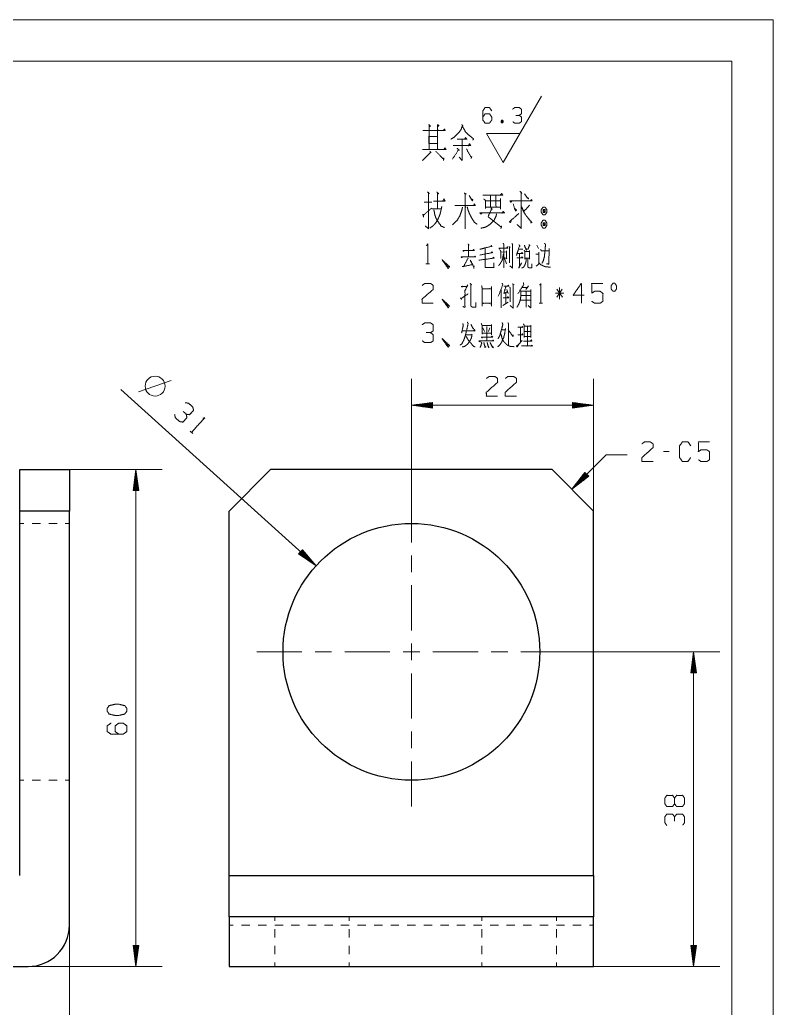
# Model space of a CAD drawing. Header units: millimetres. Extents: x 0 to 210, y 0 to 297.
# Drawn here: x 119 to 210, y 177.6 to 297 of the extents above; entities that cross this region are included whole.
import ezdxf

# ---------------------------------------------------------------- set-up
doc = ezdxf.new("R2010")
doc.units = ezdxf.units.MM
doc.layers.add('101', color=7, linetype='Continuous', true_color=0xffffff)

msp = doc.modelspace()

# ---------------------------------------------------------------- linework, layer by layer
at = {"layer": '101', "color": 133, "linetype": 'Continuous', "lineweight": 18}
for p, q in [((210, 297), (0, 297)), ((210, 0), (210, 297)), ((205, 292), (25, 292)), ((205, 5), (205, 292))]:
    msp.add_line(p, q, dxfattribs=at)
at = {"layer": '101', "color": 43, "linetype": 'Continuous', "lineweight": 18}
for p, q in [((177.39, 279.78), (182.01, 287.78)), ((177.21, 284.87), (177.34, 284.54)), ((177.39, 279.78), (175.37, 283.28)), ((175.37, 283.28), (179.41, 283.28))]:
    msp.add_line(p, q, dxfattribs=at)
at = {"layer": '101', "color": 72, "linetype": 'Continuous', "lineweight": 18}
for p, q in [((167.87, 274.98), (168.77, 274.98)), ((168.77, 274.19), (169.91, 274.19)), ((178.44, 269.99), (178.58, 269.84)), ((181.47, 269.77), (181.68, 269.37)), ((177.15, 268.94), (177.82, 268.97)), ((178.1, 269.64), (178.25, 269.49)), ((178.16, 269.54), (178.16, 267.67)), ((181.33, 268.69), (181.65, 268.69)), ((168.08, 267.54), (168.5, 267.54)), ((177.5, 268.32), (177.82, 267.54)), ((178.48, 265.11), (178.72, 265.03)), ((177.15, 264.38), (177.15, 262.21)), ((177.72, 264.01), (177.72, 262.73)), ((177.84, 264.43), (178.02, 263.93)), ((179.69, 264.68), (180.38, 264.68)), ((180.47, 264.88), (180.13, 264.41)), ((184.72, 263.98), (183.71, 263.98)), ((183.89, 264.46), (184.56, 263.51)), ((184.54, 264.46), (183.89, 263.51)), ((184.21, 263.26), (184.21, 264.68)), ((177.34, 262.48), (178, 262.91)), ((179.55, 263.16), (180.66, 263.16)), ((179.59, 263.71), (180.68, 263.71)), ((181.74, 262.78), (182.16, 262.78)), ((174.87, 260.07), (175.97, 260.07)), ((174.89, 259.17), (175.97, 259.17)), ((174.96, 259.79), (175.16, 259.37)), ((175.44, 259.97), (175.44, 258.22)), ((175.79, 259.79), (175.62, 259.37)), ((175.97, 260.19), (175.97, 258.97)), ((177.22, 259.57), (177.64, 259.57)), ((179.5, 259.84), (179.5, 258.02)), ((179.94, 259.37), (180.72, 259.37)), ((172.93, 258.94), (173.6, 258.94)), ((133.38, 252.09), (137.31, 253.46)), ((139.62, 247.32), (139.94, 247.03)), ((197.43, 244.85), (196.76, 244.85))]:
    msp.add_line(p, q, dxfattribs=at)
at = {"layer": '101', "color": 22, "linetype": 'Continuous', "lineweight": 18}
for p, q in [((166.32, 239.35), (166.32, 253.63)), ((188.32, 237.68), (188.32, 253.63)), ((154.82, 231.06), (131.25, 252.34)), ((168.86, 250.79), (166.32, 250.46)), ((168.86, 250.68), (168.06, 250.68)), ((168.86, 250.74), (168.45, 250.74)), ((168.86, 250.79), (168.83, 250.79)), ((168.86, 250.79), (168.83, 250.79)), ((168.86, 250.12), (168.86, 250.79)), ((185.78, 250.79), (185.78, 250.12)), ((188.32, 250.46), (185.78, 250.79)), ((185.78, 250.79), (185.81, 250.79)), ((185.78, 250.79), (185.81, 250.79)), ((185.78, 250.74), (186.2, 250.74)), ((185.78, 250.68), (186.59, 250.68)), ((166.32, 250.46), (188.32, 250.46)), ((166.32, 250.46), (168.86, 250.12)), ((168.86, 250.48), (166.52, 250.48)), ((168.86, 250.43), (166.52, 250.43)), ((168.86, 250.53), (166.9, 250.53)), ((168.86, 250.38), (166.9, 250.38)), ((168.86, 250.58), (167.29, 250.58)), ((168.86, 250.33), (167.29, 250.33)), ((168.86, 250.63), (167.67, 250.63)), ((168.86, 250.28), (167.67, 250.28)), ((168.86, 250.23), (168.06, 250.23)), ((168.86, 250.18), (168.45, 250.18)), ((168.86, 250.13), (168.83, 250.13)), ((168.86, 250.13), (168.83, 250.13)), ((185.78, 250.63), (186.97, 250.63)), ((185.78, 250.58), (187.36, 250.58)), ((185.78, 250.53), (187.74, 250.53)), ((185.78, 250.48), (188.13, 250.48)), ((185.78, 250.12), (188.32, 250.46)), ((185.78, 250.43), (188.13, 250.43)), ((185.78, 250.38), (187.74, 250.38)), ((185.78, 250.33), (187.36, 250.33)), ((185.78, 250.28), (186.97, 250.28)), ((185.78, 250.23), (186.59, 250.23)), ((185.78, 250.18), (186.2, 250.18)), ((185.78, 250.13), (185.81, 250.13)), ((185.78, 250.13), (185.81, 250.13)), ((189.84, 244.46), (185.69, 240.31)), ((189.84, 244.46), (192.38, 244.46)), ((125.04, 242.68), (136.24, 242.68)), ((133.06, 242.68), (132.73, 240.14)), ((133.04, 240.14), (133.04, 242.48)), ((133.4, 240.14), (133.06, 242.68)), ((133.06, 242.68), (133.06, 182.68)), ((133.09, 240.14), (133.09, 242.48)), ((187.25, 242.34), (185.69, 240.31)), ((187.29, 242.3), (186.99, 242.01)), ((187.25, 242.34), (187.23, 242.32)), ((187.25, 242.34), (187.23, 242.32)), ((187.72, 241.87), (187.25, 242.34)), ((132.89, 240.14), (132.89, 241.32)), ((132.94, 240.14), (132.94, 241.71)), ((132.99, 240.14), (132.99, 242.1)), ((133.14, 240.14), (133.14, 242.1)), ((133.19, 240.14), (133.19, 241.71)), ((133.24, 240.14), (133.24, 241.32)), ((185.69, 240.31), (187.72, 241.87)), ((187.47, 242.12), (185.81, 240.46)), ((187.5, 242.09), (185.84, 240.43)), ((187.43, 242.16), (186.04, 240.77)), ((187.54, 242.05), (186.15, 240.66)), ((187.4, 242.2), (186.28, 241.08)), ((187.57, 242.02), (186.46, 240.9)), ((187.36, 242.23), (186.52, 241.39)), ((187.32, 242.27), (186.75, 241.7)), ((187.61, 241.98), (186.77, 241.14)), ((187.65, 241.94), (187.08, 241.38)), ((187.68, 241.91), (187.39, 241.61)), ((187.72, 241.87), (187.7, 241.85)), ((187.72, 241.87), (187.7, 241.85)), ((132.73, 240.14), (132.73, 240.17)), ((132.73, 240.14), (132.73, 240.17)), ((132.73, 240.14), (133.4, 240.14)), ((132.78, 240.14), (132.78, 240.55)), ((132.84, 240.14), (132.84, 240.94)), ((133.29, 240.14), (133.29, 240.94)), ((133.34, 240.14), (133.34, 240.55)), ((133.39, 240.14), (133.39, 240.17)), ((133.39, 240.14), (133.39, 240.17)), ((153.16, 233.01), (152.71, 232.51)), ((152.95, 232.78), (154.69, 231.21)), ((152.98, 232.82), (154.44, 231.51)), ((153.02, 232.86), (154.19, 231.8)), ((153.05, 232.89), (153.93, 232.1)), ((153.08, 232.93), (153.68, 232.39)), ((153.12, 232.97), (153.43, 232.69)), ((153.15, 233.01), (153.18, 232.99)), ((153.15, 233.01), (153.18, 232.99)), ((154.82, 231.06), (153.16, 233.01)), ((152.71, 232.52), (152.73, 232.5)), ((152.71, 232.52), (152.73, 232.5)), ((152.71, 232.51), (154.82, 231.06)), ((152.74, 232.56), (153.05, 232.28)), ((152.78, 232.59), (153.37, 232.05)), ((152.81, 232.63), (153.7, 231.83)), ((152.85, 232.67), (154.02, 231.61)), ((152.88, 232.71), (154.34, 231.39)), ((152.91, 232.74), (154.66, 231.17)), ((185, 220.68), (203.56, 220.68)), ((200.39, 220.68), (200.05, 218.14)), ((200.26, 218.14), (200.26, 219.71)), ((200.31, 218.14), (200.31, 220.1)), ((200.36, 218.14), (200.36, 220.48)), ((200.72, 218.14), (200.39, 220.68)), ((200.39, 182.68), (200.39, 220.68)), ((200.41, 218.14), (200.41, 220.48)), ((200.46, 218.14), (200.46, 220.1)), ((200.51, 218.14), (200.51, 219.71)), ((200.11, 218.14), (200.11, 218.55)), ((200.16, 218.14), (200.16, 218.94)), ((200.21, 218.14), (200.21, 219.32)), ((200.56, 218.14), (200.56, 219.32)), ((200.61, 218.14), (200.61, 218.94)), ((200.66, 218.14), (200.66, 218.55)), ((200.05, 218.14), (200.72, 218.14)), ((200.06, 218.14), (200.06, 218.17)), ((200.06, 218.14), (200.06, 218.17)), ((200.72, 218.14), (200.72, 218.17)), ((200.72, 218.14), (200.72, 218.17)), ((125.04, 187.68), (125.04, 164.27)), ((132.73, 185.22), (132.73, 185.18)), ((133.4, 185.22), (132.73, 185.22)), ((132.73, 185.22), (133.06, 182.68)), ((132.73, 185.22), (132.73, 185.18)), ((132.78, 185.22), (132.78, 184.8)), ((132.84, 185.22), (132.84, 184.41)), ((132.89, 185.22), (132.89, 184.03)), ((132.94, 185.22), (132.94, 183.64)), ((132.99, 185.22), (132.99, 183.25)), ((133.04, 185.22), (133.04, 182.87)), ((133.06, 182.68), (133.4, 185.22)), ((133.09, 185.22), (133.09, 182.87)), ((133.14, 185.22), (133.14, 183.25)), ((133.19, 185.22), (133.19, 183.64)), ((133.24, 185.22), (133.24, 184.03)), ((133.29, 185.22), (133.29, 184.41)), ((133.34, 185.22), (133.34, 184.8)), ((133.39, 185.22), (133.39, 185.18)), ((133.39, 185.22), (133.39, 185.18)), ((200.05, 185.22), (200.39, 182.68)), ((200.72, 185.22), (200.05, 185.22)), ((200.06, 185.22), (200.06, 185.18)), ((200.06, 185.22), (200.06, 185.18)), ((200.11, 185.22), (200.11, 184.8)), ((200.16, 185.22), (200.16, 184.41)), ((200.21, 185.22), (200.21, 184.03)), ((200.26, 185.22), (200.26, 183.64)), ((200.31, 185.22), (200.31, 183.25)), ((200.36, 185.22), (200.36, 182.87)), ((200.39, 182.68), (200.72, 185.22)), ((200.41, 185.22), (200.41, 182.87)), ((200.46, 185.22), (200.46, 183.25)), ((200.51, 185.22), (200.51, 183.64)), ((200.56, 185.22), (200.56, 184.03)), ((200.61, 185.22), (200.61, 184.41)), ((200.66, 185.22), (200.66, 184.8)), ((200.72, 185.22), (200.72, 185.18)), ((200.72, 185.22), (200.72, 185.18)), ((120.04, 182.68), (136.24, 182.68)), ((188.32, 182.68), (203.56, 182.68))]:
    msp.add_line(p, q, dxfattribs=at)
at = {"layer": '101', "color": 252, "linetype": 'Continuous', "lineweight": 25}
for p, q in [((119.04, 237.68), (119.04, 242.68)), ((119.04, 242.68), (125.04, 242.68)), ((125.04, 242.68), (125.04, 237.68)), ((149.32, 242.68), (144.32, 237.68)), ((183.32, 242.68), (149.32, 242.68)), ((188.32, 237.68), (183.32, 242.68)), ((125.04, 237.68), (119.04, 237.68)), ((119.04, 193.68), (119.04, 237.68)), ((125.04, 187.68), (125.04, 237.68)), ((144.32, 193.68), (144.32, 237.68)), ((188.32, 193.68), (188.32, 237.68)), ((144.32, 193.68), (188.32, 193.68)), ((188.32, 188.68), (144.32, 188.68)), ((144.32, 188.68), (144.32, 182.68)), ((188.32, 182.68), (188.32, 188.68)), ((39.04, 182.68), (120.04, 182.68)), ((144.32, 182.68), (188.32, 182.68))]:
    msp.add_line(p, q, dxfattribs=at)
at = {"layer": '101', "color": 151, "linetype": 'Continuous', "lineweight": 18}
for p, q in [((166.32, 233.9), (166.32, 239.35)), ((166.32, 230.3), (166.32, 232.31)), ((166.32, 223.27), (166.32, 228.72)), ((166.32, 219.67), (166.32, 221.68)), ((153.1, 220.68), (147.65, 220.68)), ((156.69, 220.68), (154.69, 220.68)), ((163.73, 220.68), (158.28, 220.68)), ((165.32, 220.68), (167.33, 220.68)), ((168.91, 220.68), (174.37, 220.68)), ((175.95, 220.68), (177.96, 220.68)), ((179.55, 220.68), (185, 220.68)), ((166.32, 218.08), (166.32, 212.63)), ((166.32, 211.05), (166.32, 209.04)), ((166.32, 207.45), (166.32, 202))]:
    msp.add_line(p, q, dxfattribs=at)
at = {"layer": '101', "color": 53, "linetype": 'Continuous', "lineweight": 18}
for p, q in [((119.54, 236.18), (119.04, 236.18)), ((121.54, 236.18), (120.54, 236.18)), ((123.54, 236.18), (122.54, 236.18)), ((125.04, 236.18), (124.54, 236.18)), ((119.04, 205.18), (119.54, 205.18)), ((120.54, 205.18), (121.54, 205.18)), ((122.54, 205.18), (123.54, 205.18)), ((124.54, 205.18), (125.04, 205.18)), ((149.82, 188.68), (149.82, 188.18)), ((158.82, 188.68), (158.82, 188.18)), ((174.82, 188.68), (174.82, 188.18)), ((183.82, 188.68), (183.82, 188.18)), ((144.82, 187.68), (144.32, 187.68)), ((146.82, 187.68), (145.82, 187.68)), ((148.82, 187.68), (147.82, 187.68)), ((150.82, 187.68), (149.82, 187.68)), ((152.82, 187.68), (151.82, 187.68)), ((154.82, 187.68), (153.82, 187.68)), ((156.82, 187.68), (155.82, 187.68)), ((158.82, 187.68), (157.82, 187.68)), ((160.82, 187.68), (159.82, 187.68)), ((162.82, 187.68), (161.82, 187.68)), ((164.82, 187.68), (163.82, 187.68)), ((166.82, 187.68), (165.82, 187.68)), ((168.82, 187.68), (167.82, 187.68)), ((170.82, 187.68), (169.82, 187.68)), ((172.82, 187.68), (171.82, 187.68)), ((174.82, 187.68), (173.82, 187.68)), ((176.82, 187.68), (175.82, 187.68)), ((178.82, 187.68), (177.82, 187.68)), ((180.82, 187.68), (179.82, 187.68)), ((182.82, 187.68), (181.82, 187.68)), ((184.82, 187.68), (183.82, 187.68)), ((186.82, 187.68), (185.82, 187.68)), ((188.32, 187.68), (187.82, 187.68)), ((149.82, 187.18), (149.82, 186.18)), ((158.82, 187.18), (158.82, 186.18)), ((174.82, 187.18), (174.82, 186.18)), ((183.82, 187.18), (183.82, 186.18)), ((149.82, 185.18), (149.82, 184.18)), ((158.82, 185.18), (158.82, 184.18)), ((174.82, 185.18), (174.82, 184.18)), ((183.82, 185.18), (183.82, 184.18)), ((149.82, 183.18), (149.82, 182.68)), ((158.82, 183.18), (158.82, 182.68)), ((174.82, 183.18), (174.82, 182.68)), ((183.82, 183.18), (183.82, 182.68))]:
    msp.add_line(p, q, dxfattribs=at)
at = {"layer": '101', "color": 72, "linetype": 'Continuous', "lineweight": 18}
msp.add_circle((135.38, 252.76), 1.2, dxfattribs=at)
at = {"layer": '101', "color": 252, "linetype": 'Continuous', "lineweight": 25}
msp.add_circle((166.32, 220.68), 15.5, dxfattribs=at)
msp.add_arc((120.04, 187.68), 5, 270, 0, dxfattribs=at)
at = {"layer": '101', "color": 43, "linetype": 'Continuous', "lineweight": 18}
for points, knots in [([(174.96, 285.26), (175.21, 285.64), (175.75, 285.64), (176.02, 285.26), (176.02, 284.89), (175.75, 284.52), (175.21, 284.52), (174.96, 284.89), (174.96, 286.01), (175.21, 286.39), (175.75, 286.39), (176.02, 286.01)], [0, 0, 0.076962, 0.169762, 0.248072, 0.312017, 0.39033, 0.48313, 0.560095, 0.751928, 0.82889, 0.921689, 1, 1]), ([(179.34, 285.46), (179.6, 285.64), (179.6, 286.21), (179.34, 286.39), (178.8, 286.39), (178.53, 286.21)], [0, 0, 0.153872, 0.429849, 0.583721, 0.846128, 1, 1]), ([(178.55, 284.69), (178.8, 284.52), (179.34, 284.52), (179.6, 284.69), (179.6, 285.26), (179.34, 285.46), (178.94, 285.46)], [0, 0, 0.124119, 0.34369, 0.472444, 0.703379, 0.836728, 1, 1]), ([(177.21, 284.54), (177.34, 284.54), (177.41, 284.71), (177.34, 284.87), (177.21, 284.87), (177.14, 284.71), (177.21, 284.54), (177.34, 284.87)], [0, 0, 0.093983, 0.236792, 0.365957, 0.45994, 0.589105, 0.731914, 1, 1])]:
    msp.add_open_spline(points, degree=1, knots=knots, dxfattribs=at)
at = {"layer": '101', "color": 72, "linetype": 'Continuous', "lineweight": 18}
for points, knots in [([(168.43, 284.34), (168.62, 284.19), (168.46, 284.04), (168.46, 284.34), (168.46, 281.34), (168.46, 283.63), (167.69, 283.63), (170.42, 283.63), (169.49, 283.63), (169.49, 284.3), (169.49, 281.34), (169.49, 282.92), (168.43, 282.92), (168.43, 282.05), (169.49, 282.05), (169.49, 281.34), (167.64, 281.34), (170.5, 281.34), (170.37, 281.53), (170.24, 281.34)], [0, 0, 0.009716, 0.018619, 0.030834, 0.152987, 0.246129, 0.277435, 0.388627, 0.42641, 0.453895, 0.574521, 0.638651, 0.681833, 0.716952, 0.760133, 0.789144, 0.864712, 0.981301, 0.99065, 1, 1]), ([(169.52, 284.12), (169.65, 284.23), (169.49, 284.34)], [0, 0, 0.471581, 1, 1]), ([(172.4, 284.34), (172.56, 284.19), (172.48, 284.23), (172.33, 283.78), (172.06, 283.4), (171.74, 283.07), (171.45, 282.8), (171.08, 282.58)], [0, 0, 0.086301, 0.121012, 0.309413, 0.490698, 0.673779, 0.828669, 1, 1]), ([(172.46, 284.12), (172.67, 283.82), (172.86, 283.44), (173.23, 283.1), (173.68, 282.73), (173.81, 282.62), (173.84, 282.62), (173.73, 282.47)], [0, 0, 0.162718, 0.348032, 0.570215, 0.829891, 0.906896, 0.918642, 1, 1]), ([(170.18, 283.63), (170.32, 283.82), (170.4, 283.63)], [0, 0, 0.529948, 1, 1]), ([(171.37, 281.83), (173.47, 281.83), (173.33, 282.05), (173.2, 281.75)], [0, 0, 0.780475, 0.877786, 1, 1]), ([(171.85, 282.58), (173.04, 282.58), (172.86, 282.77), (172.72, 282.58)], [0, 0, 0.707416, 0.863842, 1, 1]), ([(172.46, 282.58), (172.46, 279.99), (172.09, 280.4)], [0, 0, 0.823412, 1, 1]), ([(168.57, 281.12), (168.67, 280.93), (168.65, 281), (167.64, 279.99)], [0, 0, 0.125002, 0.171158, 1, 1]), ([(169.26, 281.12), (170.24, 280.14), (170.24, 280.33), (170.18, 279.99)], [0, 0, 0.723282, 0.821336, 1, 1]), ([(171.85, 281.49), (172.09, 281.23), (172.03, 281.34), (171.29, 280.18)], [0, 0, 0.19088, 0.257808, 1, 1]), ([(172.96, 281.42), (173.57, 280.33), (173.6, 280.48), (173.54, 280.25)], [0, 0, 0.764771, 0.858208, 1, 1]), ([(168.26, 276.22), (168.48, 275.99), (168.37, 276.14), (168.37, 271.79), (168, 272.09)], [0, 0, 0.058121, 0.092648, 0.910291, 1, 1]), ([(169.38, 276.22), (169.62, 275.99), (169.48, 276.07), (169.48, 274.23)], [0, 0, 0.141499, 0.20721, 1, 1]), ([(172.69, 276.07), (172.93, 275.96), (172.82, 275.99), (172.82, 271.76), (172.82, 274.57), (171.55, 274.57), (174.04, 274.57), (173.91, 274.76), (173.85, 274.57)], [0, 0, 0.022712, 0.032397, 0.397209, 0.639341, 0.748902, 0.963456, 0.983225, 1, 1]), ([(173.3, 275.77), (173.67, 275.13), (173.75, 275.28), (173.56, 275.36)], [0, 0, 0.665996, 0.819268, 1, 1]), ([(174.94, 275.84), (177.35, 275.84), (177.22, 276.03), (177.06, 275.84)], [0, 0, 0.835355, 0.914862, 1, 1]), ([(175.07, 275.36), (175.28, 275.17), (175.28, 274.19), (175.28, 274.38), (177.06, 274.38), (177.06, 274.12), (177.06, 275.43), (177.06, 275.13), (175.2, 275.13), (175.86, 275.13), (175.86, 275.81), (175.86, 274.38), (176.53, 274.38), (176.53, 275.77)], [0, 0, 0.024061, 0.106928, 0.122864, 0.273837, 0.296147, 0.407697, 0.433194, 0.590927, 0.647261, 0.704629, 0.825742, 0.882074, 1, 1]), ([(179.44, 276.29), (179.65, 276.03), (179.57, 276.18), (179.57, 271.83), (179.07, 272.28)], [0, 0, 0.060997, 0.09168, 0.877914, 1, 1]), ([(179.97, 275.99), (180.44, 275.36), (180.47, 275.47), (180.26, 275.51)], [0, 0, 0.70641, 0.808933, 1, 1]), ([(168.98, 275.09), (170.39, 275.09), (170.25, 275.36), (170.12, 275.13)], [0, 0, 0.716776, 0.86679, 1, 1]), ([(178.46, 275.09), (178.32, 274.94), (178.24, 275.13), (180.89, 275.13), (180.82, 275.32), (180.71, 275.13)], [0, 0, 0.057617, 0.116241, 0.879378, 0.937998, 1, 1]), ([(178.61, 274.76), (178.88, 273.89), (179.01, 274.01), (178.83, 274.19)], [0, 0, 0.673365, 0.803118, 1, 1]), ([(180.6, 274.61), (179.89, 273.86), (179.62, 274.42), (179.89, 273.78), (180.13, 273.41), (180.39, 273.07), (180.84, 272.54), (180.89, 272.54), (180.71, 272.47)], [0, 0, 0.248757, 0.397955, 0.563612, 0.670255, 0.77323, 0.939243, 0.951969, 1, 1]), ([(167.71, 273.52), (167.79, 273.18), (167.73, 273.37), (168.77, 274.27)], [0, 0, 0.181309, 0.283189, 1, 1]), ([(169.99, 274.46), (169.88, 273.93), (169.78, 273.52), (169.64, 273.18), (169.48, 272.81), (169.22, 272.43), (168.95, 272.13), (168.53, 271.83)], [0, 0, 0.172182, 0.309104, 0.425668, 0.556621, 0.704264, 0.83297, 1, 1]), ([(169.03, 274.04), (169.09, 273.78), (169.14, 273.48), (169.25, 273.14), (169.4, 272.81), (169.91, 272.09), (170.33, 271.91)], [0, 0, 0.101611, 0.217194, 0.35142, 0.492975, 0.824038, 1, 1]), ([(172.5, 274.38), (172.37, 273.86), (172.13, 273.26), (171.86, 272.81), (171.28, 272.24)], [0, 0, 0.214886, 0.471142, 0.678417, 1, 1]), ([(173.06, 274.42), (173.16, 274.01), (173.38, 273.48), (173.64, 272.99), (173.93, 272.54), (174.25, 272.32)], [0, 0, 0.172229, 0.401193, 0.625589, 0.84243, 1, 1]), ([(174.86, 273.67), (174.72, 273.52), (174.59, 273.67), (177.56, 273.67), (177.4, 273.86), (177.27, 273.59)], [0, 0, 0.051201, 0.102403, 0.861889, 0.924781, 1, 1]), ([(176.61, 273.56), (176.53, 273.26), (176.29, 272.77), (175.78, 272.28), (175.31, 271.98), (174.72, 271.83)], [0, 0, 0.114099, 0.313635, 0.571356, 0.778586, 1, 1]), ([(175.92, 274.27), (176.1, 274.12), (176.02, 274.19), (175.57, 273.22), (177.16, 271.98), (177.22, 272.09), (177.11, 271.79)], [0, 0, 0.061504, 0.089678, 0.366509, 0.885932, 0.91799, 1, 1]), ([(178.4, 272.84), (178.27, 272.51), (178.14, 272.62), (179.28, 273.59)], [0, 0, 0.178048, 0.263421, 1, 1]), ([(182.45, 274.38), (182.22, 274.38), (182, 274.08), (182, 273.74), (182.22, 273.44), (182.45, 273.44), (182.67, 273.74), (182.67, 274.08), (182.45, 274.38)], [0, 0, 0.091012, 0.231142, 0.359871, 0.5, 0.591012, 0.731142, 0.859871, 1, 1]), ([(182.22, 273.74), (182.45, 273.74), (182.22, 274.08), (182.22, 273.74)], [0, 0, 0.24116, 0.6589, 1, 1]), ([(182.45, 273.74), (182.45, 274.08), (182.22, 274.08)], [0, 0, 0.585821, 1, 1]), ([(182.67, 272.47), (182.45, 272.81), (182.22, 272.81), (182, 272.47), (182, 272.17), (182.22, 271.83), (182.45, 271.83), (182.67, 272.17), (182.67, 272.47)], [0, 0, 0.149201, 0.238515, 0.387715, 0.5, 0.649201, 0.738515, 0.887715, 1, 1]), ([(182.22, 272.47), (182.22, 272.17), (182.45, 272.17)], [0, 0, 0.556971, 1, 1]), ([(182.45, 272.47), (182.22, 272.47), (182.45, 272.17), (182.45, 272.47)], [0, 0, 0.258827, 0.674606, 1, 1]), ([(168.15, 269.72), (168.29, 269.92), (168.29, 267.54)], [0, 0, 0.093486, 1, 1]), ([(173.16, 269.94), (173.29, 269.77), (173.2, 269.84), (173.2, 268.37), (172.33, 268.37), (174.08, 268.37), (173.99, 268.47), (173.89, 268.34)], [0, 0, 0.045421, 0.069985, 0.382584, 0.566133, 0.936979, 0.965258, 1, 1]), ([(175.95, 269.77), (176.04, 269.59), (175.99, 269.64), (174.56, 269.29), (175.21, 269.44), (175.21, 267.24), (175.24, 267.09), (175.33, 267.07), (176.29, 267.07), (176.29, 267.64)], [0, 0, 0.030685, 0.042094, 0.272771, 0.377786, 0.722121, 0.746239, 0.760617, 0.910002, 1, 1]), ([(177.4, 270.02), (177.47, 269.89), (177.47, 267.04)], [0, 0, 0.047969, 1, 1]), ([(178.51, 269.89), (178.51, 267.04), (178.19, 267.29)], [0, 0, 0.875677, 1, 1]), ([(179.3, 269.84), (179.44, 269.67), (179.37, 269.74), (179, 268.54), (179.25, 269.29), (179.78, 269.29)], [0, 0, 0.077472, 0.11296, 0.545476, 0.817418, 1, 1]), ([(179.96, 269.77), (180.19, 269.19), (180.24, 269.27), (180.1, 269.44)], [0, 0, 0.661504, 0.759649, 1, 1]), ([(180.54, 269.87), (180.63, 269.72), (180.59, 269.79), (180.38, 269.27)], [0, 0, 0.211485, 0.312194, 1, 1]), ([(182.37, 270.02), (182.52, 269.87), (182.48, 269.52), (182.44, 269.04), (182.37, 268.37), (182.23, 267.87), (182.07, 267.59)], [0, 0, 0.08083, 0.218777, 0.405546, 0.671676, 0.875427, 1, 1]), ([(172.69, 269.14), (172.6, 269.04), (172.54, 269.14), (173.92, 269.14), (173.83, 269.27), (173.76, 269.14)], [0, 0, 0.069439, 0.128331, 0.845639, 0.925284, 1, 1]), ([(174.57, 268.59), (176.15, 268.89), (176.04, 268.97), (175.92, 268.84)], [0, 0, 0.83968, 0.90778, 1, 1]), ([(177.43, 268.72), (177.36, 268.34), (177.33, 268.12), (177.26, 267.92), (177.08, 267.62), (176.99, 267.49), (176.85, 267.32)], [0, 0, 0.246556, 0.393712, 0.530758, 0.755734, 0.854636, 1, 1]), ([(177.03, 269.42), (176.97, 269.29), (176.88, 269.44), (177.96, 269.44), (177.89, 269.59), (177.84, 269.44)], [0, 0, 0.079272, 0.180912, 0.810316, 0.907122, 1, 1]), ([(177.03, 269.17), (177.13, 269.02), (177.13, 268.19)], [0, 0, 0.18213, 1, 1]), ([(177.82, 269.09), (177.82, 268.12), (177.66, 268.27)], [0, 0, 0.816823, 1, 1]), ([(179.13, 268.79), (179.76, 268.79), (179.67, 268.92), (179.6, 268.79)], [0, 0, 0.681985, 0.84607, 1, 1]), ([(179.36, 268.77), (179.36, 267.24), (179.27, 267.02), (179.62, 267.64)], [0, 0, 0.613734, 0.71102, 1, 1]), ([(179.92, 269.19), (180.01, 269.04), (180.01, 268.09), (180.01, 268.22), (180.59, 268.22), (180.59, 268.09), (180.59, 269.14), (180.59, 269.02), (179.99, 269.02)], [0, 0, 0.046629, 0.301093, 0.334574, 0.490811, 0.524292, 0.805543, 0.839029, 1, 1]), ([(181.72, 268.92), (181.72, 267.67), (181.7, 267.52), (181.56, 267.39), (181.37, 267.24)], [0, 0, 0.681079, 0.763377, 0.866209, 1, 1]), ([(181.91, 269.27), (182.02, 269.09), (182.94, 269.09)], [0, 0, 0.182087, 1, 1]), ([(182.96, 269.37), (182.9, 267.49), (182.64, 267.54)], [0, 0, 0.874254, 1, 1]), ([(170.16, 267.82), (170.76, 267.19), (170.62, 267.19), (170.02, 268.04), (170.76, 266.97), (170.92, 267.19), (170.02, 268.04)], [0, 0, 0.178023, 0.207056, 0.420793, 0.68903, 0.745608, 1, 1]), ([(172.46, 268.34), (172.38, 268.27), (172.33, 268.37)], [0, 0, 0.476569, 1, 1]), ([(173.16, 268.22), (172.61, 267.19), (172.46, 267.19), (173.71, 267.44), (173.43, 267.97), (173.87, 267.14), (173.89, 267.29), (173.85, 266.97)], [0, 0, 0.25206, 0.28656, 0.564065, 0.693388, 0.896352, 0.929105, 1, 1]), ([(174.47, 267.97), (176.3, 268.22), (176.23, 268.34), (176.13, 268.22)], [0, 0, 0.857799, 0.9242, 1, 1]), ([(179.04, 268.27), (179.78, 268.27), (179.67, 268.37), (179.59, 268.24)], [0, 0, 0.712972, 0.852964, 1, 1]), ([(180.17, 268.14), (180.17, 267.87), (180.1, 267.59), (179.99, 267.32), (179.87, 267.14), (179.64, 267.02)], [0, 0, 0.206833, 0.420391, 0.642073, 0.80326, 1, 1]), ([(180.36, 268.14), (180.36, 267.19), (180.43, 267.09), (180.58, 267.04), (180.84, 267.04), (180.84, 267.52)], [0, 0, 0.48406, 0.546462, 0.622886, 0.757975, 1, 1]), ([(181.77, 267.64), (181.9, 267.44), (182.07, 267.37), (182.27, 267.27), (182.44, 267.19), (182.64, 267.17), (182.89, 267.14), (183.13, 267.14)], [0, 0, 0.153716, 0.279207, 0.422106, 0.547586, 0.675708, 0.838258, 1, 1]), ([(167.62, 264.93), (167.94, 265.16), (168.63, 265.16), (168.96, 264.93), (168.96, 264.46), (167.6, 263.26), (167.62, 262.78), (168.96, 262.78)], [0, 0, 0.069693, 0.192978, 0.265274, 0.350226, 0.674741, 0.759752, 1, 1]), ([(173.13, 265.01), (172.79, 264.31), (172.79, 262.26), (172.54, 262.38)], [0, 0, 0.250157, 0.910674, 1, 1]), ([(173.41, 265.18), (173.59, 264.98), (173.5, 265.03), (173.5, 262.51), (173.52, 262.38), (173.67, 262.31), (174.08, 262.31), (174.08, 262.88)], [0, 0, 0.0639, 0.088211, 0.692693, 0.722914, 0.76502, 0.862342, 1, 1]), ([(176.81, 263.61), (177.36, 265.03), (177.27, 265.18), (177.26, 265.21)], [0, 0, 0.881763, 0.982322, 1, 1]), ([(178.6, 265.03), (178.6, 262.18), (178.26, 262.48)], [0, 0, 0.863559, 1, 1]), ([(179.83, 265.23), (179.89, 265.03), (179.18, 263.91)], [0, 0, 0.134745, 1, 1]), ([(181.81, 264.96), (181.95, 265.16), (181.95, 262.78)], [0, 0, 0.093484, 1, 1]), ([(187.17, 263.73), (185.83, 263.73), (186.84, 265.16), (186.84, 262.78)], [0, 0, 0.24587, 0.565295, 1, 1]), ([(188.09, 263.01), (188.43, 262.78), (189.12, 262.78), (189.45, 263.01), (189.45, 263.96), (189.12, 264.21), (188.43, 264.21), (188.09, 263.98), (188.09, 265.16), (189.45, 265.16)], [0, 0, 0.062227, 0.168342, 0.230572, 0.376816, 0.441266, 0.547382, 0.609608, 0.79049, 1, 1]), ([(190.65, 264.21), (190.88, 264.21), (191.09, 264.53), (191.09, 264.86), (190.88, 265.18), (190.65, 265.18), (190.42, 264.86), (190.42, 264.53), (190.65, 264.21)], [0, 0, 0.08568, 0.230393, 0.351582, 0.496296, 0.581975, 0.730393, 0.851582, 1, 1]), ([(172.23, 263.43), (172.37, 263.23), (172.3, 263.33), (173.16, 263.91)], [0, 0, 0.174091, 0.261134, 1, 1]), ([(172.47, 264.83), (172.44, 264.73), (172.35, 264.78), (173.09, 264.78)], [0, 0, 0.111654, 0.218544, 1, 1]), ([(174.8, 264.88), (174.87, 264.56), (174.87, 262.43), (174.87, 262.76), (175.97, 262.76), (175.97, 262.43), (175.97, 264.78), (175.97, 264.53), (174.89, 264.53)], [0, 0, 0.0422, 0.311816, 0.353049, 0.492088, 0.533322, 0.831485, 0.863206, 1, 1]), ([(177.73, 264.78), (177.47, 263.96), (177.93, 264.16)], [0, 0, 0.633567, 1, 1]), ([(177.49, 264.83), (178.09, 264.83), (178.02, 264.96), (177.93, 264.83)], [0, 0, 0.66948, 0.829456, 1, 1]), ([(178.16, 264.73), (178.26, 264.63), (178.26, 262.96)], [0, 0, 0.080061, 1, 1]), ([(179.41, 264.38), (179.53, 264.21), (179.53, 263.71), (179.51, 263.48), (179.5, 263.33), (179.44, 263.11), (179.37, 262.88), (179.28, 262.66), (179.2, 262.51), (179.05, 262.28)], [0, 0, 0.095698, 0.318949, 0.419721, 0.487153, 0.590367, 0.695672, 0.803608, 0.881344, 1, 1]), ([(179.55, 264.21), (180.72, 264.21), (180.72, 264.41), (180.72, 262.21), (180.43, 262.48)], [0, 0, 0.294511, 0.345005, 0.900415, 1, 1]), ([(180.08, 264.18), (180.17, 264.21), (180.17, 262.28)], [0, 0, 0.045533, 1, 1]), ([(170.16, 263.06), (170.76, 262.43), (170.62, 262.43), (170.02, 263.28), (170.76, 262.21), (170.92, 262.43), (170.02, 263.28)], [0, 0, 0.178023, 0.207056, 0.420793, 0.68903, 0.745608, 1, 1]), ([(177.4, 263.43), (178.07, 263.43), (177.96, 263.58), (177.89, 263.43)], [0, 0, 0.657733, 0.837624, 1, 1]), ([(168.63, 259.22), (168.96, 259.44), (168.96, 260.17), (168.63, 260.39), (167.94, 260.39), (167.6, 260.17)], [0, 0, 0.153875, 0.429853, 0.583728, 0.846125, 1, 1]), ([(173.06, 260.49), (173.18, 260.32), (172.95, 259.37), (172.88, 259.02), (172.7, 258.47), (172.61, 258.24), (172.51, 258.07), (172.44, 257.89), (172.19, 257.72)], [0, 0, 0.069932, 0.388855, 0.505365, 0.693871, 0.772748, 0.839517, 0.901103, 1, 1]), ([(172.53, 260.32), (172.58, 260.07), (172.38, 259.19)], [0, 0, 0.221852, 1, 1]), ([(173.5, 260.22), (173.8, 259.67), (173.83, 259.77)], [0, 0, 0.855258, 1, 1]), ([(174.75, 260.32), (174.86, 260.09), (174.86, 259.02)], [0, 0, 0.187905, 1, 1]), ([(177.27, 260.44), (177.36, 260.22), (177.27, 259.89), (177.24, 259.72), (177.17, 259.49), (177.1, 259.24), (177.03, 259.02), (176.97, 258.82), (176.88, 258.67), (176.78, 258.49)], [0, 0, 0.116544, 0.278914, 0.364996, 0.478699, 0.603951, 0.717654, 0.817411, 0.901343, 1, 1]), ([(177.98, 260.42), (178.05, 260.24), (178.05, 257.72)], [0, 0, 0.069551, 1, 1]), ([(179.85, 260.27), (179.94, 260.12), (179.94, 258.62), (179.94, 258.74), (180.75, 258.74), (180.75, 258.62), (180.75, 260.12), (180.75, 260.02), (179.94, 260.02), (180.33, 260.02), (180.33, 257.62), (179.62, 257.62), (180.96, 257.62), (180.88, 257.67), (180.86, 257.72), (180.75, 257.57)], [0, 0, 0.016856, 0.162098, 0.174201, 0.252928, 0.265031, 0.410273, 0.419956, 0.498683, 0.536335, 0.768722, 0.837179, 0.967248, 0.977081, 0.982214, 1, 1]), ([(167.62, 258.24), (167.94, 258.02), (168.63, 258.02), (168.96, 258.24), (168.96, 258.97), (168.63, 259.22), (168.11, 259.22)], [0, 0, 0.124121, 0.343688, 0.472446, 0.703377, 0.83673, 1, 1]), ([(173.64, 259.04), (173.6, 258.74), (173.52, 258.47), (173.37, 258.22), (173.18, 257.92), (172.97, 257.72), (172.77, 257.57), (172.46, 257.49)], [0, 0, 0.143869, 0.281447, 0.418245, 0.58851, 0.727361, 0.844315, 1, 1]), ([(172.47, 259.42), (174.01, 259.42), (173.92, 259.62), (173.83, 259.42)], [0, 0, 0.778575, 0.88929, 1, 1]), ([(177.68, 259.74), (177.57, 259.02), (177.5, 258.79), (177.47, 258.62), (177.36, 258.44), (177.27, 258.24), (177.22, 258.09), (177.1, 257.89), (176.99, 257.74), (176.76, 257.52)], [0, 0, 0.296652, 0.39214, 0.464421, 0.547272, 0.635796, 0.70021, 0.795423, 0.869798, 1, 1]), ([(177.1, 259.09), (177.17, 258.92), (177.22, 258.72), (177.26, 258.54), (177.43, 258.19), (177.52, 258.09), (177.77, 257.84), (177.91, 257.72), (178.09, 257.62), (178.33, 257.54), (178.56, 257.54), (178.74, 257.52)], [0, 0, 0.075192, 0.157624, 0.228747, 0.384951, 0.438115, 0.578244, 0.653437, 0.734338, 0.837346, 0.928884, 1, 1]), ([(178.02, 259.54), (178.6, 258.74), (178.6, 258.97)], [0, 0, 0.814822, 1, 1]), ([(179.16, 258.94), (179.78, 258.94), (179.71, 259.09), (179.67, 258.97)], [0, 0, 0.676567, 0.857933, 1, 1]), ([(179.18, 259.87), (179.78, 259.87), (179.71, 259.97), (179.67, 259.84)], [0, 0, 0.704249, 0.847771, 1, 1]), ([(170.16, 258.29), (170.76, 257.67), (170.62, 257.67), (170.02, 258.52), (170.76, 257.44), (170.92, 257.67), (170.02, 258.52)], [0, 0, 0.178023, 0.207056, 0.420793, 0.68903, 0.745608, 1, 1]), ([(172.95, 258.74), (173.02, 258.59), (173.16, 258.37), (173.27, 258.19), (173.5, 257.97), (173.64, 257.77), (173.83, 257.57), (174.03, 257.49)], [0, 0, 0.098121, 0.255363, 0.376438, 0.566719, 0.711654, 0.876692, 1, 1]), ([(174.66, 258.22), (174.57, 258.12), (174.47, 258.22), (176.27, 258.22), (176.2, 258.34), (176.08, 258.22)], [0, 0, 0.055563, 0.116251, 0.866956, 0.926763, 1, 1]), ([(174.71, 258.09), (174.82, 257.99), (174.63, 257.42)], [0, 0, 0.193638, 1, 1]), ([(174.87, 258.67), (174.86, 258.57), (174.73, 258.69), (176.13, 258.69), (176.04, 258.82), (175.95, 258.69)], [0, 0, 0.051292, 0.140118, 0.845364, 0.922679, 1, 1]), ([(175.07, 258.02), (175.21, 257.44), (175.3, 257.49), (175.16, 257.64)], [0, 0, 0.658075, 0.770905, 1, 1]), ([(175.47, 258.02), (175.63, 257.42), (175.7, 257.42), (175.58, 257.62)], [0, 0, 0.669902, 0.746195, 1, 1]), ([(175.81, 258.02), (176.15, 257.39), (176.22, 257.44), (176.04, 257.62)], [0, 0, 0.679054, 0.761945, 1, 1]), ([(179.25, 257.74), (179.09, 257.49), (179.02, 257.57), (179.71, 258.27)], [0, 0, 0.214449, 0.289042, 1, 1]), ([(179.85, 258.19), (180.86, 258.19), (180.79, 258.37), (180.72, 258.22)], [0, 0, 0.739678, 0.878248, 1, 1]), ([(175.38, 253.7), (175.7, 253.92), (176.39, 253.92), (176.73, 253.7), (176.73, 253.22), (175.36, 252.02), (175.38, 251.55), (176.73, 251.55)], [0, 0, 0.069694, 0.192979, 0.265274, 0.350226, 0.674741, 0.759752, 1, 1]), ([(177.66, 253.7), (177.98, 253.92), (178.67, 253.92), (179, 253.7), (179, 253.22), (177.64, 252.02), (177.66, 251.55), (179, 251.55)], [0, 0, 0.069694, 0.192977, 0.265275, 0.350226, 0.674741, 0.75975, 1, 1]), ([(139.14, 249.37), (139.54, 249.31), (140.03, 249.85), (139.93, 250.24), (139.42, 250.7), (139.02, 250.76)], [0, 0, 0.153875, 0.429851, 0.583725, 0.846125, 1, 1]), ([(137.74, 249.32), (137.83, 248.94), (138.34, 248.48), (138.74, 248.42), (139.22, 248.96), (139.14, 249.37), (138.76, 249.71)], [0, 0, 0.124126, 0.343691, 0.472449, 0.703378, 0.836733, 1, 1]), ([(141.13, 248.88), (141.37, 248.94), (139.78, 247.18)], [0, 0, 0.09349, 1, 1]), ([(194.15, 245.8), (194.46, 246.03), (195.15, 246.03), (195.49, 245.8), (195.49, 245.33), (194.13, 244.13), (194.15, 243.65), (195.49, 243.65)], [0, 0, 0.069694, 0.192979, 0.265274, 0.350226, 0.674741, 0.759752, 1, 1]), ([(200.03, 244.13), (199.69, 243.65), (199.04, 243.65), (198.7, 244.13), (198.7, 245.55), (199.04, 246.03), (199.71, 246.03), (200.04, 245.55)], [0, 0, 0.114569, 0.243367, 0.357934, 0.638586, 0.753152, 0.885431, 1, 1]), ([(200.96, 243.88), (201.29, 243.65), (201.98, 243.65), (202.32, 243.88), (202.32, 244.83), (201.98, 245.08), (201.29, 245.08), (200.96, 244.85), (200.96, 246.03), (202.32, 246.03)], [0, 0, 0.062227, 0.168342, 0.230572, 0.376816, 0.441266, 0.547382, 0.609608, 0.79049, 1, 1]), ([(131.97, 213.84), (131.72, 214.18), (131.02, 214.35), (130.55, 214.35), (129.82, 214.18), (129.6, 213.84), (129.6, 213.51), (129.82, 213.17), (130.55, 212.99), (131.02, 213.01), (131.72, 213.17), (131.97, 213.51), (131.97, 213.84)], [0, 0, 0.067527, 0.183973, 0.260585, 0.380943, 0.446142, 0.500305, 0.565504, 0.685863, 0.762528, 0.87831, 0.945837, 1, 1]), ([(131.02, 210.73), (130.55, 211.05), (130.55, 211.74), (131.02, 212.08), (131.5, 212.08), (131.97, 211.74), (131.97, 211.05), (131.5, 210.73), (130.07, 210.73), (129.6, 211.05), (129.6, 211.74), (130.07, 212.08)], [0, 0, 0.076964, 0.169761, 0.248073, 0.312018, 0.39033, 0.483127, 0.560093, 0.751927, 0.828891, 0.921689, 1, 1]), ([(198.09, 202.33), (197.87, 202.01), (197.14, 202.01), (196.92, 202.33), (196.92, 203.02), (197.14, 203.35), (197.87, 203.35), (198.09, 203.02), (198.09, 202.33), (198.34, 201.99), (199.04, 201.99), (199.29, 202.33), (199.29, 203.02), (199.07, 203.35), (198.34, 203.35), (198.09, 203.02)], [0, 0, 0.047572, 0.136084, 0.183656, 0.267812, 0.317164, 0.405675, 0.455027, 0.539183, 0.590294, 0.675754, 0.726867, 0.811023, 0.860376, 0.948887, 1, 1]), ([(198.09, 200.74), (197.87, 201.08), (197.14, 201.08), (196.92, 200.74), (196.92, 200.05), (197.14, 199.72)], [0, 0, 0.153877, 0.429855, 0.583732, 0.846129, 1, 1]), ([(199.07, 199.73), (199.29, 200.05), (199.29, 200.74), (199.07, 201.08), (198.34, 201.08), (198.09, 200.74), (198.09, 200.23)], [0, 0, 0.124121, 0.343687, 0.47245, 0.70338, 0.836735, 1, 1])]:
    msp.add_open_spline(points, degree=1, knots=knots, dxfattribs=at)
at = {"layer": '101', "color": 252, "linetype": 'Continuous', "lineweight": 25}
for points, knots in [([(144.32, 188.68), (144.32, 189.17), (144.32, 190.56), (144.32, 192.56), (144.32, 193.68)], [0, 0, 0.099029, 0.376512, 0.777481, 1, 1]), ([(188.32, 193.68), (188.32, 192.56), (188.32, 190.56), (188.32, 189.17), (188.32, 188.68)], [0, 0, 0.222519, 0.623488, 0.900971, 1, 1])]:
    msp.add_open_spline(points, degree=1, knots=knots, dxfattribs=at)

doc.saveas('drawing.dxf')
